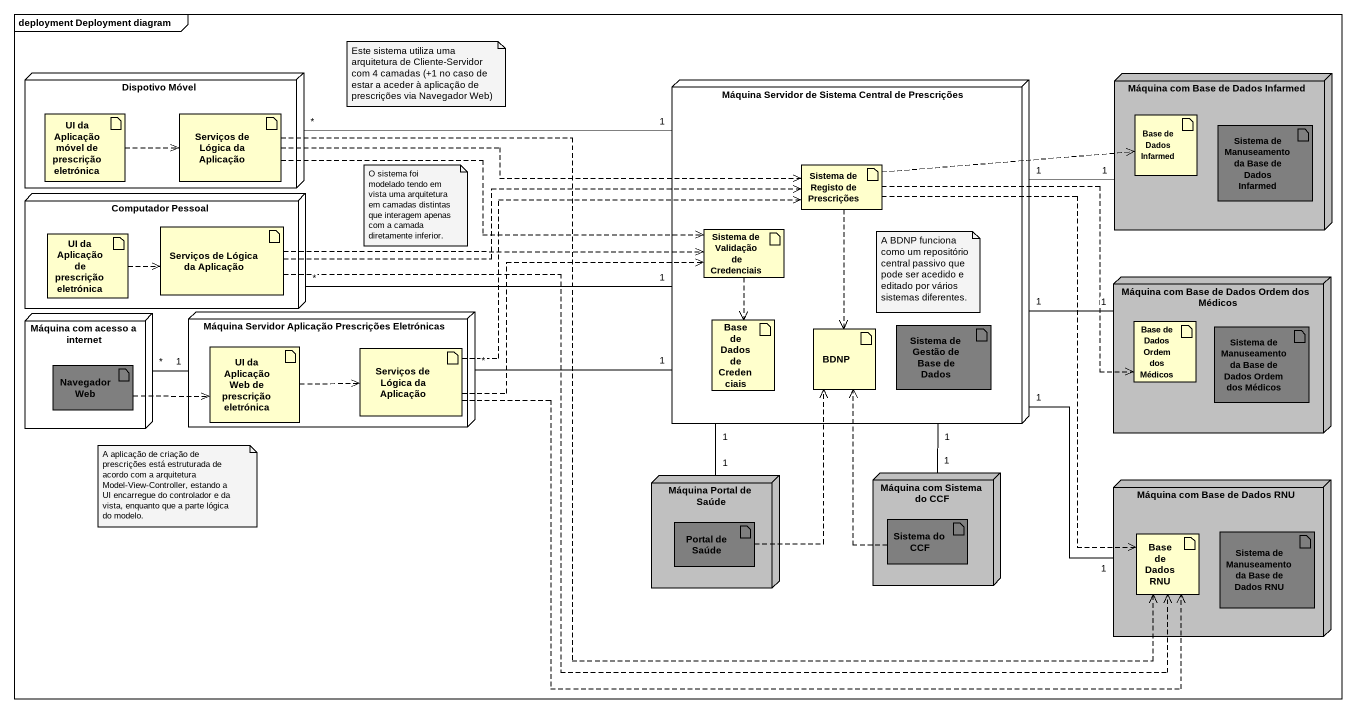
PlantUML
@startuml
mainframe deployment Deployment diagram
node "Dispotivo Móvel" as Dispotivo_Móvel {
  artifact "UI da Aplicação móvel de prescrição eletrónica" as UI_da_Aplicação_móvel_de
  artifact "Serviços de Lógica da Aplicação" as Serviços_de_Lógica_da
}
node "Máquina Servidor de Sistema Central de Prescrições" as Máquina_Servidor_de_Sistema {
  artifact "Sistema de Registo de Prescrições" as Sistema_de_Registo_de
  artifact "Sistema de Validação de Credenciais" as Sistema_de_Validação_de
  artifact "Base de Dados de Credenciais" as Base_de_Dados_de_Credenciais
  artifact "Sistema de Gestão de Base de Dados" as Sistema_de_Gestão_de_Base #7F7F7F
  artifact BDNP
}
node "Máquina com Base de Dados Infarmed" as Máquina_com_Base_de_Dados #C0C0C0 {
  artifact "Base de Dados Infarmed" as Base_de_Dados_Infarmed
  artifact "Sistema de Manuseamento da Base de Dados Infarmed" as Sistema_de_Manuseamento_da #7F7F7F
}
node "Computador Pessoal" as Computador_Pessoal {
  artifact "UI da Aplicação de prescrição eletrónica" as UI_da_Aplicação_de
  artifact "Serviços de Lógica da Aplicação" as Serviços_de_Lógica_da_2
}
node "Máquina com Base de Dados Ordem dos Médicos" as Máquina_com_Base_de_Dados_2 #C0C0C0 {
  artifact "Base de Dados Ordem dos Médicos" as Base_de_Dados_Ordem_dos
  artifact "Sistema de Manuseamento da Base de Dados Ordem dos Médicos" as Sistema_de_Manuseamento_da_2 #7F7F7F
}
node "Máquina com acesso a internet" as Máquina_com_acesso_a {
  artifact "Navegador Web" as Navegador_Web #7F7F7F
}
node "Máquina Servidor Aplicação Prescrições Eletrónicas" as Máquina_Servidor_Aplicação {
  artifact "UI da Aplicação Web de prescrição eletrónica" as UI_da_Aplicação_Web_de
  artifact "Serviços de Lógica da Aplicação" as Serviços_de_Lógica_da_3
}
node "Máquina Portal de Saúde" as Máquina_Portal_de_Saúde #C0C0C0 {
  artifact "Portal de Saúde" as Portal_de_Saúde #7F7F7F
}
node "Máquina com Sistema do CCF" as Máquina_com_Sistema_do_CCF #C0C0C0 {
  artifact "Sistema do CCF" as Sistema_do_CCF #7F7F7F
}
node "Máquina com Base de Dados RNU" as Máquina_com_Base_de_Dados_3 #C0C0C0 {
  artifact "Base de Dados RNU" as Base_de_Dados_RNU
  artifact "Sistema de Manuseamento da Base de Dados RNU" as Sistema_de_Manuseamento_da_3 #7F7F7F
}
Máquina_Servidor_de_Sistema "1" -left- "*" Dispotivo_Móvel
Máquina_Servidor_de_Sistema "1" -right- "1" Máquina_com_Base_de_Dados
Máquina_Servidor_de_Sistema "1" -left- "*" Computador_Pessoal
Máquina_Servidor_de_Sistema "1" -right- "1" Máquina_com_Base_de_Dados_2
Máquina_Servidor_de_Sistema "1" -- "1" Máquina_Portal_de_Saúde
Máquina_Servidor_de_Sistema "1" -- "1" Máquina_com_Sistema_do_CCF
Máquina_Servidor_de_Sistema "1" -- "1" Máquina_com_Base_de_Dados_3
UI_da_Aplicação_móvel_de .right.> Serviços_de_Lógica_da
Serviços_de_Lógica_da .right.> Sistema_de_Registo_de
Serviços_de_Lógica_da .right.> Sistema_de_Validação_de
Serviços_de_Lógica_da .right.> Base_de_Dados_RNU
Sistema_de_Registo_de .right.> Base_de_Dados_Infarmed
Sistema_de_Registo_de .right.> Base_de_Dados_Ordem_dos
Sistema_de_Registo_de ..> BDNP
Sistema_de_Registo_de ..> Base_de_Dados_RNU
UI_da_Aplicação_de .right.> Serviços_de_Lógica_da_2
Serviços_de_Lógica_da_2 .right.> Sistema_de_Registo_de
Serviços_de_Lógica_da_2 .right.> Sistema_de_Validação_de
Serviços_de_Lógica_da_2 .right.> Base_de_Dados_RNU
Sistema_de_Validação_de ..> Base_de_Dados_de_Credenciais
Máquina_com_acesso_a "*" -right- "1" Máquina_Servidor_Aplicação
Máquina_Servidor_Aplicação "*" -right- "1" Máquina_Servidor_de_Sistema
Navegador_Web .right.> UI_da_Aplicação_Web_de
UI_da_Aplicação_Web_de .right.> Serviços_de_Lógica_da_3
Serviços_de_Lógica_da_3 .right.> Sistema_de_Registo_de
Serviços_de_Lógica_da_3 .right.> Sistema_de_Validação_de
Serviços_de_Lógica_da_3 .right.> Base_de_Dados_RNU
Portal_de_Saúde .up.> BDNP
Sistema_do_CCF .up.> BDNP
note as N1
  Este sistema utiliza uma arquitetura de Cliente-Servidor com 4 camadas (+1 no caso de estar a aceder à aplicação de prescrições via Navegador Web)
end note
note as N2
  O sistema foi modelado tendo em vista uma arquitetura em camadas distintas que interagem apenas com a camada diretamente inferior.
end note
note as N3
  A BDNP funciona como um repositório central passivo que pode ser acedido e editado por vários sistemas diferentes.
end note
note as N4
  A aplicação de criação de prescrições está estruturada de acordo com a arquitetura Model-View-Controller, estando a UI encarregue do controlador e da vista, enquanto que a parte lógica do modelo.
end note
@enduml
